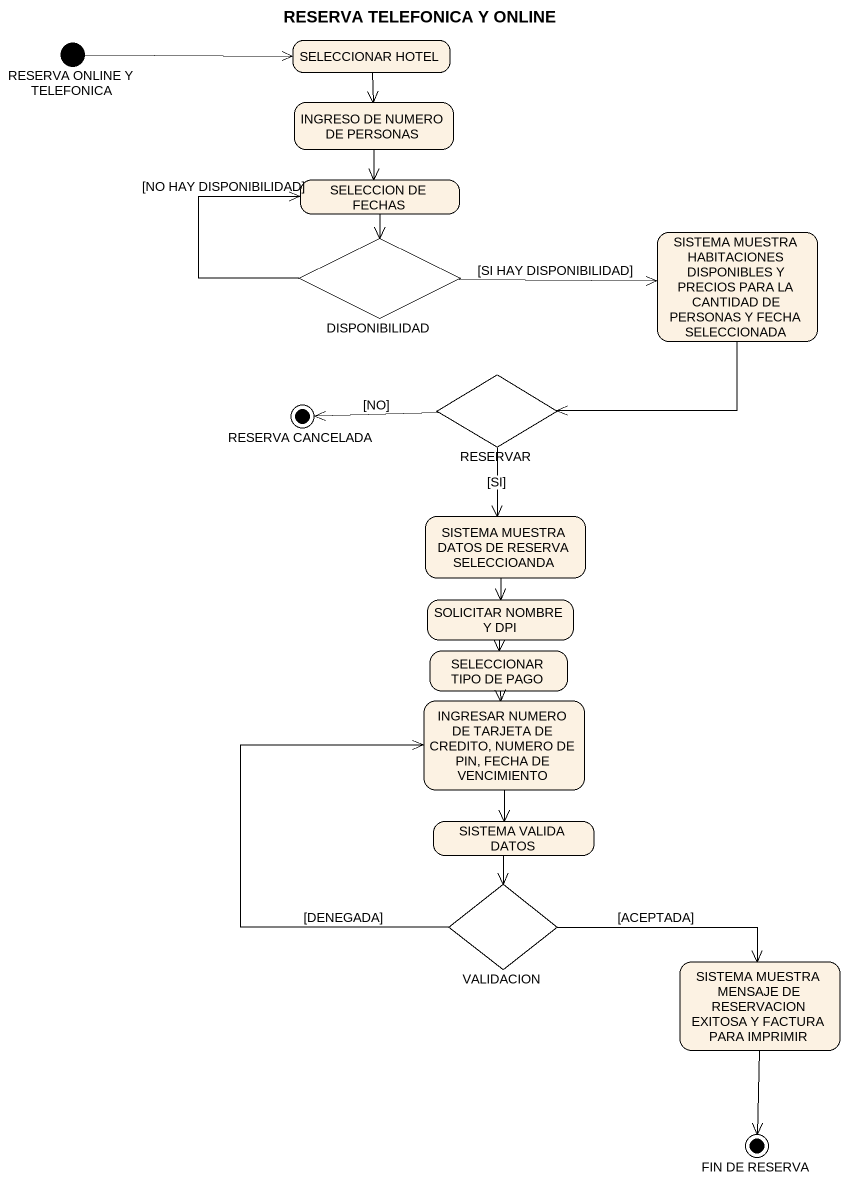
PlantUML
@startuml
title RESERVA TELEFONICA Y ONLINE
hide empty description
state "RESERVA ONLINE Y TELEFONICA" as RESERVA_ONLINE_Y_TELEFONICA <<start>>
state "SELECCIONAR HOTEL" as SELECCIONAR_HOTEL
state "INGRESO DE NUMERO DE PERSONAS" as INGRESO_DE_NUMERO_DE
state "SELECCION DE FECHAS" as SELECCION_DE_FECHAS
state DISPONIBILIDAD <<choice>>
state "SISTEMA MUESTRA HABITACIONES DISPONIBLES Y PRECIOS PARA LA CANTIDAD DE PERSONAS Y FECHA SELECCIONADA" as SISTEMA_MUESTRA
state "RESERVA CANCELADA" as RESERVA_CANCELADA <<end>>
state RESERVAR <<choice>>
state "SISTEMA MUESTRA DATOS DE RESERVA SELECCIOANDA" as SISTEMA_MUESTRA_DATOS_DE
state "SOLICITAR NOMBRE Y DPI" as SOLICITAR_NOMBRE_Y_DPI
state "SELECCIONAR TIPO DE PAGO" as SELECCIONAR_TIPO_DE_PAGO
state "INGRESAR NUMERO DE TARJETA DE CREDITO, NUMERO DE PIN, FECHA DE VENCIMIENTO" as INGRESAR_NUMERO_DE_TARJETA
state "SISTEMA VALIDA DATOS" as SISTEMA_VALIDA_DATOS
state VALIDACION <<choice>>
state "SISTEMA MUESTRA MENSAJE DE RESERVACION EXITOSA Y FACTURA PARA IMPRIMIR" as SISTEMA_MUESTRA_MENSAJE_DE
state "FIN DE RESERVA" as FIN_DE_RESERVA <<end>>
RESERVA_ONLINE_Y_TELEFONICA -right-> SELECCIONAR_HOTEL
SELECCIONAR_HOTEL --> INGRESO_DE_NUMERO_DE
INGRESO_DE_NUMERO_DE --> SELECCION_DE_FECHAS
SELECCION_DE_FECHAS --> DISPONIBILIDAD
DISPONIBILIDAD -up-> SELECCION_DE_FECHAS : [NO HAY DISPONIBILIDAD]
DISPONIBILIDAD -right-> SISTEMA_MUESTRA : [SI HAY DISPONIBILIDAD]
SISTEMA_MUESTRA -left-> RESERVAR
RESERVAR -left-> RESERVA_CANCELADA : [NO]
RESERVAR --> SISTEMA_MUESTRA_DATOS_DE : [SI]
SISTEMA_MUESTRA_DATOS_DE --> SOLICITAR_NOMBRE_Y_DPI
SOLICITAR_NOMBRE_Y_DPI --> SELECCIONAR_TIPO_DE_PAGO
SELECCIONAR_TIPO_DE_PAGO --> INGRESAR_NUMERO_DE_TARJETA
INGRESAR_NUMERO_DE_TARJETA --> SISTEMA_VALIDA_DATOS
SISTEMA_VALIDA_DATOS --> VALIDACION
VALIDACION -up-> INGRESAR_NUMERO_DE_TARJETA : [DENEGADA]
VALIDACION -right-> SISTEMA_MUESTRA_MENSAJE_DE : [ACEPTADA]
SISTEMA_MUESTRA_MENSAJE_DE --> FIN_DE_RESERVA
@enduml
